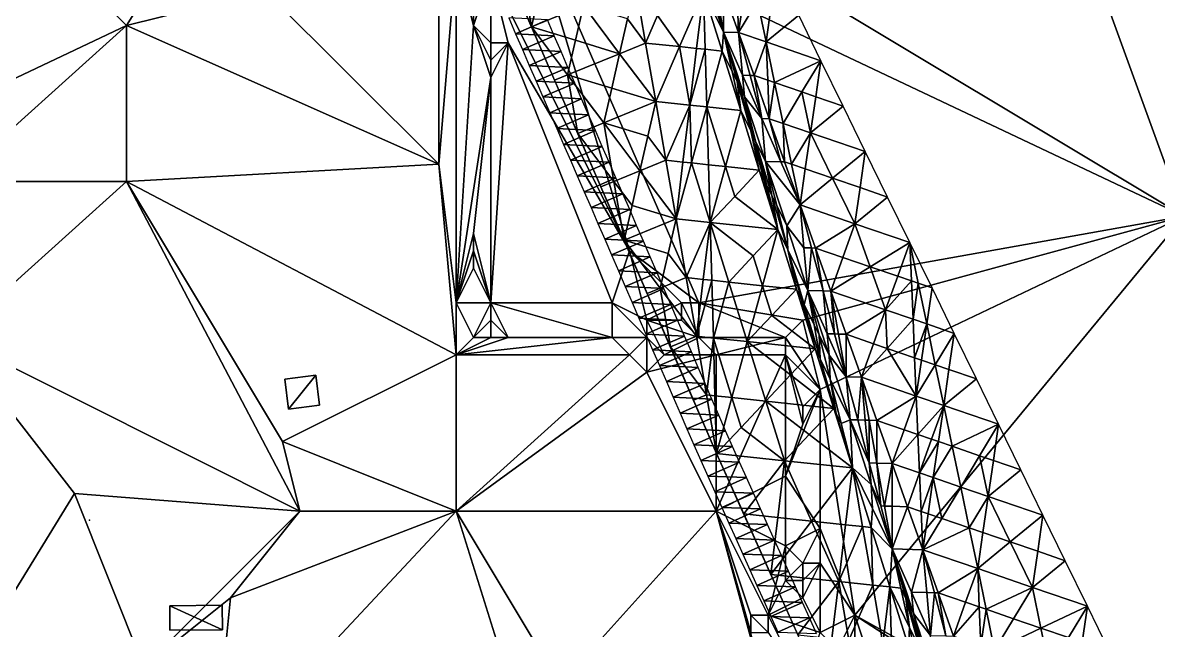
# Model space of a CAD drawing. Header units: metres. Extents: x -1103 to 901, y -902 to 905.
# Drawn here: x 632 to 763, y 562.2 to 632.3 of the extents above; entities that cross this region are included whole.
import ezdxf

# ---------------------------------------------------------------- set-up
doc = ezdxf.new("R2010")
doc.units = ezdxf.units.M
for name, color, linetype in [('OSM_BUILDING_FOOTPRINTS', 7, 'CONTINUOUS'), ('OSM_BUILDING_ROOFS', 1, 'CONTINUOUS'), ('OSM_BUILDING_WALLS', 8, 'CONTINUOUS'), ('OSM_PLAZA', 41, 'CONTINUOUS'), ('OSM_ROAD_AXES', 2, 'CONTINUOUS'), ('OSM_ROAD_SURFACE', 9, 'CONTINUOUS'), ('OSM_TERRAIN', 3, 'CONTINUOUS'), ('OSM_TREES', 3, 'CONTINUOUS')]:
    doc.layers.add(name, color=color, linetype=linetype)

msp = doc.modelspace()

# ---------------------------------------------------------------- linework, layer by layer
at = {"layer": 'OSM_BUILDING_FOOTPRINTS'}
for points in [[(662.24, 591.22, 7.34), (665.84, 591.66, 7.34), (666.27, 588.19, 7.34), (662.67, 587.75, 7.34), (662.24, 591.22, 7.34)], [(655.03, 565.13, 6.65), (655.06, 562.31, 6.65), (649, 562.25, 6.65), (648.98, 565.07, 6.65), (655.03, 565.13, 6.65)]]:
    msp.add_polyline3d(points, close=True, dxfattribs=at)
at = {"layer": 'OSM_BUILDING_ROOFS'}
for points in [[(665.84, 591.66, 17.34), (662.24, 591.22, 17.34), (662.67, 587.75, 17.34)], [(665.84, 591.66, 17.34), (662.67, 587.75, 17.34), (666.27, 588.19, 17.34)], [(655.06, 562.31, 16.65), (655.03, 565.13, 16.65), (648.98, 565.07, 16.65)], [(655.06, 562.31, 16.65), (648.98, 565.07, 16.65), (649, 562.25, 16.65)]]:
    msp.add_3dface(points, dxfattribs=at)
at = {"layer": 'OSM_BUILDING_WALLS'}
for points in [[(665.84, 591.66, 7.34), (662.24, 591.22, 7.34), (662.24, 591.22, 17.34)], [(665.84, 591.66, 7.34), (662.24, 591.22, 17.34), (665.84, 591.66, 17.34)], [(662.24, 591.22, 7.34), (662.67, 587.75, 7.34), (662.67, 587.75, 17.34)], [(662.24, 591.22, 7.34), (662.67, 587.75, 17.34), (662.24, 591.22, 17.34)], [(666.27, 588.19, 7.34), (665.84, 591.66, 7.34), (665.84, 591.66, 17.34)], [(666.27, 588.19, 7.34), (665.84, 591.66, 17.34), (666.27, 588.19, 17.34)], [(662.67, 587.75, 7.34), (666.27, 588.19, 7.34), (666.27, 588.19, 17.34)], [(662.67, 587.75, 7.34), (666.27, 588.19, 17.34), (662.67, 587.75, 17.34)], [(655.03, 565.13, 6.65), (648.98, 565.07, 6.65), (648.98, 565.07, 16.65)], [(655.03, 565.13, 6.65), (648.98, 565.07, 16.65), (655.03, 565.13, 16.65)], [(648.98, 565.07, 6.65), (649, 562.25, 6.65), (649, 562.25, 16.65)], [(648.98, 565.07, 6.65), (649, 562.25, 16.65), (648.98, 565.07, 16.65)], [(655.06, 562.31, 6.65), (655.03, 565.13, 6.65), (655.03, 565.13, 16.65)], [(655.06, 562.31, 6.65), (655.03, 565.13, 16.65), (655.06, 562.31, 16.65)], [(649, 562.25, 6.65), (655.06, 562.31, 6.65), (655.06, 562.31, 16.65)], [(649, 562.25, 6.65), (655.06, 562.31, 16.65), (649, 562.25, 16.65)]]:
    msp.add_3dface(points, dxfattribs=at)
at = {"layer": 'OSM_PLAZA'}
for points in [[(689.54, 638.61, 4.99), (688.04, 638, 5.07), (690.71, 631.85, 5.16)], [(691.62, 635.84, 4.99), (689.54, 638.61, 4.99), (690.71, 631.85, 5.16)], [(710.4, 638.69, 4.3), (710.54, 635.92, 4.37), (712.84, 631.24, 4.42)], [(710.4, 638.69, 4.3), (712.84, 631.24, 4.42), (711.51, 636.2, 4.33)], [(702.71, 636.75, 4.59), (701.79, 632.75, 4.73), (703.87, 629.98, 4.74)], [(702.71, 636.75, 4.59), (703.87, 629.98, 4.74), (705.25, 633.16, 4.61)], [(696.71, 634.29, 4.84), (691.62, 635.84, 4.99), (690.71, 631.85, 5.16)], [(705.25, 633.16, 4.61), (707.79, 629.57, 4.63), (710.54, 635.92, 4.37)], [(707.79, 629.57, 4.63), (709.75, 629.36, 4.57), (710.54, 635.92, 4.37)], [(709.75, 629.36, 4.57), (710.73, 629.26, 4.54), (710.54, 635.92, 4.37)], [(710.54, 635.92, 4.37), (710.73, 629.26, 4.54), (712.69, 629.05, 4.49)], [(710.54, 635.92, 4.37), (712.69, 629.05, 4.49), (712.84, 631.24, 4.42)], [(711.51, 636.2, 4.33), (712.84, 631.24, 4.42), (711.95, 636.19, 4.32)], [(711.95, 636.19, 4.32), (712.84, 631.24, 4.42), (712.83, 636.17, 4.29)], [(714.6, 631.2, 4.37), (714.41, 635.62, 4.26), (712.83, 636.17, 4.29)], [(712.83, 636.17, 4.29), (712.84, 631.24, 4.42), (714.6, 631.2, 4.37)], [(715.2, 635.35, 4.24), (714.41, 635.62, 4.26), (714.6, 631.2, 4.37)], [(716.78, 634.81, 4.21), (715.2, 635.35, 4.24), (714.6, 631.2, 4.37)], [(696.71, 634.29, 4.84), (690.71, 631.85, 5.16), (695.79, 630.3, 5)], [(696.71, 634.29, 4.84), (695.79, 630.3, 5), (700.87, 628.75, 4.86)], [(701.79, 632.75, 4.73), (696.71, 634.29, 4.84), (700.87, 628.75, 4.86)], [(717.76, 630.11, 4.3), (716.78, 634.81, 4.21), (714.6, 631.2, 4.37)], [(717.76, 630.11, 4.3), (718.36, 634.27, 4.17), (716.78, 634.81, 4.21)], [(717.76, 630.11, 4.3), (721.53, 633.19, 4.1), (718.36, 634.27, 4.17)], [(701.79, 632.75, 4.73), (700.87, 628.75, 4.86), (703.87, 629.98, 4.74)], [(705.25, 633.16, 4.61), (703.87, 629.98, 4.74), (707.79, 629.57, 4.63)], [(717.76, 630.11, 4.3), (724.09, 627.94, 4.17), (721.53, 633.19, 4.1)], [(695.79, 630.3, 5), (690.71, 631.85, 5.16), (694.87, 626.31, 5.17)], [(694.87, 626.31, 5.17), (690.71, 631.85, 5.16), (693.37, 625.69, 5.25)], [(700.87, 628.75, 4.86), (695.79, 630.3, 5), (694.87, 626.31, 5.17)], [(712.69, 629.05, 4.49), (713.84, 626.71, 4.52), (712.84, 631.24, 4.42)], [(713.84, 626.71, 4.52), (714.41, 625.54, 4.53), (712.84, 631.24, 4.42)], [(714.41, 625.54, 4.53), (714.7, 624.96, 4.54), (712.84, 631.24, 4.42)], [(712.84, 631.24, 4.42), (714.7, 624.96, 4.54), (715.27, 623.79, 4.55)], [(714.6, 631.2, 4.37), (712.84, 631.24, 4.42), (715.05, 626.26, 4.49)], [(712.84, 631.24, 4.42), (715.27, 623.79, 4.55), (715.05, 626.26, 4.49)], [(716.37, 626.22, 4.45), (717.76, 630.11, 4.3), (714.6, 631.2, 4.37)], [(714.6, 631.2, 4.37), (715.05, 626.26, 4.49), (715.93, 626.23, 4.46)], [(714.6, 631.2, 4.37), (715.93, 626.23, 4.46), (716.37, 626.22, 4.45)], [(717.95, 625.68, 4.42), (717.76, 630.11, 4.3), (716.37, 626.22, 4.45)], [(718.74, 625.41, 4.4), (724.09, 627.94, 4.17), (717.76, 630.11, 4.3)], [(718.74, 625.41, 4.4), (717.76, 630.11, 4.3), (717.95, 625.68, 4.42)], [(700.87, 628.75, 4.86), (694.87, 626.31, 5.17), (699.96, 624.76, 5)], [(700.87, 628.75, 4.86), (699.96, 624.76, 5), (705.04, 623.22, 4.89)], [(703.87, 629.98, 4.74), (700.87, 628.75, 4.86), (705.04, 623.22, 4.89)], [(703.87, 629.98, 4.74), (705.04, 623.22, 4.89), (707.79, 629.57, 4.63)], [(705.04, 623.22, 4.89), (708.96, 622.8, 4.78), (707.79, 629.57, 4.63)], [(707.79, 629.57, 4.63), (708.96, 622.8, 4.78), (709.75, 629.36, 4.57)], [(708.96, 622.8, 4.78), (710.73, 629.26, 4.54), (709.75, 629.36, 4.57)], [(708.96, 622.8, 4.78), (710.92, 622.6, 4.72), (710.73, 629.26, 4.54)], [(710.73, 629.26, 4.54), (710.92, 622.6, 4.72), (712.69, 629.05, 4.49)], [(712.69, 629.05, 4.49), (710.92, 622.6, 4.72), (714.84, 622.18, 4.61)], [(712.69, 629.05, 4.49), (714.84, 622.18, 4.61), (713.84, 626.71, 4.52)], [(721.9, 624.33, 4.33), (724.09, 627.94, 4.17), (718.74, 625.41, 4.4)], [(723.49, 623.78, 4.3), (724.09, 627.94, 4.17), (721.9, 624.33, 4.33)], [(723.49, 623.78, 4.3), (726.65, 622.7, 4.23), (724.09, 627.94, 4.17)], [(694.87, 626.31, 5.17), (693.37, 625.69, 5.25), (696.04, 619.54, 5.34)], [(699.96, 624.76, 5), (694.87, 626.31, 5.17), (699.04, 620.77, 5.17)], [(699.04, 620.77, 5.17), (694.87, 626.31, 5.17), (696.04, 619.54, 5.34)], [(714.84, 622.18, 4.61), (714.41, 625.54, 4.53), (713.84, 626.71, 4.52)], [(715.93, 626.23, 4.46), (715.05, 626.26, 4.49), (717.26, 621.27, 4.56)], [(715.05, 626.26, 4.49), (715.27, 623.79, 4.55), (717.26, 621.27, 4.56)], [(715.93, 626.23, 4.46), (717.26, 621.27, 4.56), (716.37, 626.22, 4.45)], [(718.13, 621.25, 4.53), (717.95, 625.68, 4.42), (716.37, 626.22, 4.45)], [(716.37, 626.22, 4.45), (717.26, 621.27, 4.56), (718.13, 621.25, 4.53)], [(714.84, 622.18, 4.61), (715.99, 619.84, 4.64), (714.41, 625.54, 4.53)], [(715.99, 619.84, 4.64), (714.7, 624.96, 4.54), (714.41, 625.54, 4.53)], [(715.99, 619.84, 4.64), (716.56, 618.67, 4.65), (714.7, 624.96, 4.54)], [(714.7, 624.96, 4.54), (716.56, 618.67, 4.65), (715.27, 623.79, 4.55)], [(718.74, 625.41, 4.4), (717.95, 625.68, 4.42), (718.13, 621.25, 4.53)], [(719.72, 620.71, 4.5), (718.74, 625.41, 4.4), (718.13, 621.25, 4.53)], [(719.72, 620.71, 4.5), (721.9, 624.33, 4.33), (718.74, 625.41, 4.4)], [(699.96, 624.76, 5), (699.04, 620.77, 5.17), (705.04, 623.22, 4.89)], [(715.27, 623.79, 4.55), (716.56, 618.67, 4.65), (717.71, 616.33, 4.68)], [(715.27, 623.79, 4.55), (717.71, 616.33, 4.68), (717.26, 621.27, 4.56)], [(722.88, 619.62, 4.43), (721.9, 624.33, 4.33), (719.72, 620.71, 4.5)], [(722.88, 619.62, 4.43), (723.49, 623.78, 4.3), (721.9, 624.33, 4.33)], [(722.88, 619.62, 4.43), (726.65, 622.7, 4.23), (723.49, 623.78, 4.3)], [(705.04, 623.22, 4.89), (699.04, 620.77, 5.17), (704.13, 619.22, 5.02)], [(705.04, 623.22, 4.89), (704.13, 619.22, 5.02), (706.21, 616.45, 5.03)], [(705.04, 623.22, 4.89), (706.21, 616.45, 5.03), (708.96, 622.8, 4.78)], [(706.21, 616.45, 5.03), (708.17, 616.24, 4.98), (708.96, 622.8, 4.78)], [(708.17, 616.24, 4.98), (709.15, 616.14, 4.95), (708.96, 622.8, 4.78)], [(709.15, 616.14, 4.95), (710.92, 622.6, 4.72), (708.96, 622.8, 4.78)], [(709.15, 616.14, 4.95), (711.11, 615.93, 4.89), (710.92, 622.6, 4.72)], [(710.92, 622.6, 4.72), (711.11, 615.93, 4.89), (713.07, 615.73, 4.84)], [(710.92, 622.6, 4.72), (713.07, 615.73, 4.84), (714.84, 622.18, 4.61)], [(714.84, 622.18, 4.61), (713.07, 615.73, 4.84), (716.98, 615.31, 4.73)], [(714.84, 622.18, 4.61), (716.98, 615.31, 4.73), (715.99, 619.84, 4.64)], [(722.88, 619.62, 4.43), (729.21, 617.46, 4.29), (726.65, 622.7, 4.23)], [(718.13, 621.25, 4.53), (717.26, 621.27, 4.56), (719.47, 616.29, 4.63)], [(717.26, 621.27, 4.56), (717.71, 616.33, 4.68), (719.47, 616.29, 4.63)], [(719.9, 616.28, 4.61), (719.72, 620.71, 4.5), (718.13, 621.25, 4.53)], [(718.13, 621.25, 4.53), (719.47, 616.29, 4.63), (719.9, 616.28, 4.61)], [(699.04, 620.77, 5.17), (696.04, 619.54, 5.34), (700.21, 614, 5.35)], [(700.21, 614, 5.35), (696.04, 619.54, 5.34), (698.71, 613.39, 5.43)], [(704.13, 619.22, 5.02), (699.04, 620.77, 5.17), (703.21, 615.23, 5.16)], [(703.21, 615.23, 5.16), (699.04, 620.77, 5.17), (700.21, 614, 5.35)], [(716.98, 615.31, 4.73), (717.56, 614.14, 4.74), (715.99, 619.84, 4.64)], [(717.56, 614.14, 4.74), (716.56, 618.67, 4.65), (715.99, 619.84, 4.64)], [(720.7, 616.01, 4.59), (722.88, 619.62, 4.43), (719.72, 620.71, 4.5)], [(720.7, 616.01, 4.59), (719.72, 620.71, 4.5), (719.9, 616.28, 4.61)], [(722.28, 615.47, 4.56), (722.88, 619.62, 4.43), (720.7, 616.01, 4.59)], [(722.28, 615.47, 4.56), (725.44, 614.38, 4.49), (722.88, 619.62, 4.43)], [(725.44, 614.38, 4.49), (729.21, 617.46, 4.29), (722.88, 619.62, 4.43)], [(704.13, 619.22, 5.02), (703.21, 615.23, 5.16), (706.21, 616.45, 5.03)], [(717.85, 613.56, 4.75), (718.42, 612.39, 4.76), (716.56, 618.67, 4.65)], [(717.85, 613.56, 4.75), (716.56, 618.67, 4.65), (717.56, 614.14, 4.74)], [(716.56, 618.67, 4.65), (718.42, 612.39, 4.76), (717.71, 616.33, 4.68)], [(725.44, 614.38, 4.49), (728.61, 613.3, 4.42), (729.21, 617.46, 4.29)], [(728.61, 613.3, 4.42), (731.77, 612.21, 4.35), (729.21, 617.46, 4.29)], [(706.21, 616.45, 5.03), (703.21, 615.23, 5.16), (707.38, 609.69, 5.18)], [(706.21, 616.45, 5.03), (707.38, 609.69, 5.18), (708.17, 616.24, 4.98)], [(707.38, 609.69, 5.18), (709.15, 616.14, 4.95), (708.17, 616.24, 4.98)], [(707.38, 609.69, 5.18), (711.3, 609.27, 5.07), (709.15, 616.14, 4.95)], [(709.15, 616.14, 4.95), (711.3, 609.27, 5.07), (711.11, 615.93, 4.89)], [(711.11, 615.93, 4.89), (711.3, 609.27, 5.07), (713.07, 615.73, 4.84)], [(713.07, 615.73, 4.84), (711.3, 609.27, 5.07), (714.14, 612.29, 4.9)], [(713.07, 615.73, 4.84), (714.14, 612.29, 4.9), (716.98, 615.31, 4.73)], [(718.42, 612.39, 4.76), (719, 611.22, 4.78), (717.71, 616.33, 4.68)], [(717.71, 616.33, 4.68), (719, 611.22, 4.78), (720.14, 608.88, 4.81)], [(719.47, 616.29, 4.63), (717.71, 616.33, 4.68), (721.68, 611.31, 4.69)], [(717.71, 616.33, 4.68), (720.14, 608.88, 4.81), (721.68, 611.31, 4.69)], [(719.9, 616.28, 4.61), (719.47, 616.29, 4.63), (721.68, 611.31, 4.69)], [(721.68, 611.31, 4.69), (720.7, 616.01, 4.59), (719.9, 616.28, 4.61)], [(721.68, 611.31, 4.69), (722.28, 615.47, 4.56), (720.7, 616.01, 4.59)], [(703.21, 615.23, 5.16), (700.21, 614, 5.35), (702.3, 611.23, 5.35)], [(707.38, 609.69, 5.18), (703.21, 615.23, 5.16), (702.3, 611.23, 5.35)], [(716.98, 615.31, 4.73), (714.14, 612.29, 4.9), (719.13, 608.45, 4.85)], [(716.98, 615.31, 4.73), (719.13, 608.45, 4.85), (717.56, 614.14, 4.74)], [(721.68, 611.31, 4.69), (725.44, 614.38, 4.49), (722.28, 615.47, 4.56)], [(721.68, 611.31, 4.69), (728, 609.14, 4.55), (725.44, 614.38, 4.49)], [(725.44, 614.38, 4.49), (728, 609.14, 4.55), (728.61, 613.3, 4.42)], [(700.21, 614, 5.35), (698.71, 613.39, 5.43), (701.38, 607.24, 5.53)], [(702.3, 611.23, 5.35), (700.21, 614, 5.35), (701.38, 607.24, 5.53)], [(719.13, 608.45, 4.85), (717.85, 613.56, 4.75), (717.56, 614.14, 4.74)], [(719.13, 608.45, 4.85), (718.42, 612.39, 4.76), (717.85, 613.56, 4.75)], [(728, 609.14, 4.55), (731.77, 612.21, 4.35), (728.61, 613.3, 4.42)], [(714.14, 612.29, 4.9), (711.3, 609.27, 5.07), (719.13, 608.45, 4.85)], [(719.13, 608.45, 4.85), (720.28, 606.11, 4.88), (718.42, 612.39, 4.76)], [(718.42, 612.39, 4.76), (720.28, 606.11, 4.88), (719, 611.22, 4.78)], [(728, 609.14, 4.55), (734.34, 606.97, 4.42), (731.77, 612.21, 4.35)], [(707.38, 609.69, 5.18), (702.3, 611.23, 5.35), (701.38, 607.24, 5.53)], [(719, 611.22, 4.78), (720.28, 606.11, 4.88), (720.14, 608.88, 4.81)], [(720.14, 608.88, 4.81), (722.13, 606.37, 4.81), (721.68, 611.31, 4.69)], [(723.45, 606.33, 4.77), (728, 609.14, 4.55), (721.68, 611.31, 4.69)], [(722.13, 606.37, 4.81), (723.01, 606.35, 4.79), (721.68, 611.31, 4.69)], [(721.68, 611.31, 4.69), (723.01, 606.35, 4.79), (723.45, 606.33, 4.77)], [(707.38, 609.69, 5.18), (701.38, 607.24, 5.53), (706.46, 605.69, 5.34)], [(707.38, 609.69, 5.18), (706.46, 605.69, 5.34), (708.55, 602.92, 5.33)], [(707.38, 609.69, 5.18), (708.55, 602.92, 5.33), (711.3, 609.27, 5.07)], [(708.55, 602.92, 5.33), (710.51, 602.71, 5.27), (711.3, 609.27, 5.07)], [(710.51, 602.71, 5.27), (711.49, 602.61, 5.25), (711.3, 609.27, 5.07)], [(711.3, 609.27, 5.07), (711.49, 602.61, 5.25), (713.45, 602.4, 5.19)], [(711.3, 609.27, 5.07), (713.45, 602.4, 5.19), (716.29, 605.42, 5.02)], [(711.3, 609.27, 5.07), (716.29, 605.42, 5.02), (719.13, 608.45, 4.85)], [(726.61, 605.25, 4.7), (728, 609.14, 4.55), (723.45, 606.33, 4.77)], [(726.61, 605.25, 4.7), (729.77, 604.17, 4.63), (728, 609.14, 4.55)], [(729.77, 604.17, 4.63), (734.34, 606.97, 4.42), (728, 609.14, 4.55)], [(716.29, 605.42, 5.02), (717.36, 601.99, 5.08), (719.13, 608.45, 4.85)], [(719.13, 608.45, 4.85), (717.36, 601.99, 5.08), (721.28, 601.58, 5)], [(719.13, 608.45, 4.85), (721.28, 601.58, 5), (720.28, 606.11, 4.88)], [(720.14, 608.88, 4.81), (720.28, 606.11, 4.88), (722.58, 601.43, 5)], [(720.14, 608.88, 4.81), (722.58, 601.43, 5), (722.13, 606.37, 4.81)], [(706.46, 605.69, 5.34), (701.38, 607.24, 5.53), (705.55, 601.7, 5.95)], [(705.55, 601.7, 5.95), (701.38, 607.24, 5.53), (704.05, 601.08, 6.18)], [(732.94, 603.08, 4.65), (734.34, 606.97, 4.42), (729.77, 604.17, 4.63)], [(734.52, 602.54, 4.68), (734.34, 606.97, 4.42), (732.94, 603.08, 4.65)], [(735.31, 602.27, 4.69), (736.9, 601.73, 4.69), (734.34, 606.97, 4.42)], [(735.31, 602.27, 4.69), (734.34, 606.97, 4.42), (734.52, 602.54, 4.68)], [(706.46, 605.69, 5.34), (705.55, 601.7, 5.95), (708.55, 602.92, 5.33)], [(713.45, 602.4, 5.19), (717.36, 601.99, 5.08), (716.29, 605.42, 5.02)], [(721.28, 601.58, 5), (721.85, 600.41, 5.12), (720.28, 606.11, 4.88)], [(721.85, 600.41, 5.12), (722.14, 599.82, 5.18), (720.28, 606.11, 4.88)], [(720.28, 606.11, 4.88), (722.14, 599.82, 5.18), (722.58, 601.43, 5)], [(722.58, 601.43, 5), (723.01, 606.35, 4.79), (722.13, 606.37, 4.81)], [(722.58, 601.43, 5), (724.34, 601.38, 4.97), (723.01, 606.35, 4.79)], [(723.01, 606.35, 4.79), (724.34, 601.38, 4.97), (723.45, 606.33, 4.77)], [(725.22, 601.36, 4.96), (726.61, 605.25, 4.7), (723.45, 606.33, 4.77)], [(723.45, 606.33, 4.77), (724.34, 601.38, 4.97), (725.22, 601.36, 4.96)], [(725.22, 601.36, 4.96), (729.77, 604.17, 4.63), (726.61, 605.25, 4.7)], [(731.54, 599.19, 4.94), (729.77, 604.17, 4.63), (725.22, 601.36, 4.96)], [(731.54, 599.19, 4.94), (732.94, 603.08, 4.65), (729.77, 604.17, 4.63)], [(708.55, 602.92, 5.33), (705.55, 601.7, 5.95), (709.72, 596.16, 7.11)], [(708.55, 602.92, 5.33), (709.72, 596.16, 7.11), (710.51, 602.71, 5.27)], [(709.72, 596.16, 7.11), (711.49, 602.61, 5.25), (710.51, 602.71, 5.27)], [(709.72, 596.16, 7.11), (711.68, 595.95, 7.06), (711.49, 602.61, 5.25)], [(711.49, 602.61, 5.25), (711.68, 595.95, 7.06), (713.45, 602.4, 5.19)], [(734.52, 602.54, 4.68), (732.94, 603.08, 4.65), (731.54, 599.19, 4.94)], [(734.71, 598.11, 4.8), (734.52, 602.54, 4.68), (731.54, 599.19, 4.94)], [(735.31, 602.27, 4.69), (734.52, 602.54, 4.68), (734.71, 598.11, 4.8)], [(705.55, 601.7, 5.95), (704.05, 601.08, 6.18), (706.72, 594.93, 7.2)], [(709.72, 596.16, 7.11), (705.55, 601.7, 5.95), (706.72, 594.93, 7.2)], [(713.45, 602.4, 5.19), (711.68, 595.95, 7.06), (715.59, 595.54, 6.94)], [(713.45, 602.4, 5.19), (715.59, 595.54, 6.94), (717.36, 601.99, 5.08)], [(717.36, 601.99, 5.08), (715.59, 595.54, 6.94), (718.44, 598.56, 5.39)], [(717.36, 601.99, 5.08), (718.44, 598.56, 5.39), (721.28, 601.58, 5)], [(721.28, 601.58, 5), (718.44, 598.56, 5.39), (723.43, 594.71, 5.32)], [(721.28, 601.58, 5), (723.43, 594.71, 5.32), (721.85, 600.41, 5.12)], [(722.14, 599.82, 5.18), (723.29, 597.49, 5.32), (722.58, 601.43, 5)], [(723.29, 597.49, 5.32), (723.87, 596.32, 5.29), (722.58, 601.43, 5)], [(722.58, 601.43, 5), (723.87, 596.32, 5.29), (725.02, 593.98, 5.25)], [(722.58, 601.43, 5), (725.02, 593.98, 5.25), (724.79, 596.45, 5.25)], [(722.58, 601.43, 5), (724.79, 596.45, 5.25), (724.34, 601.38, 4.97)], [(724.79, 596.45, 5.25), (725.67, 596.42, 5.21), (724.34, 601.38, 4.97)], [(724.34, 601.38, 4.97), (725.67, 596.42, 5.21), (725.22, 601.36, 4.96)], [(726.99, 596.39, 5.15), (731.54, 599.19, 4.94), (725.22, 601.36, 4.96)], [(725.67, 596.42, 5.21), (726.11, 596.41, 5.19), (725.22, 601.36, 4.96)], [(725.22, 601.36, 4.96), (726.11, 596.41, 5.19), (726.99, 596.39, 5.15)], [(736.29, 597.57, 4.73), (735.31, 602.27, 4.69), (734.71, 598.11, 4.8)], [(736.29, 597.57, 4.73), (736.9, 601.73, 4.69), (735.31, 602.27, 4.69)], [(736.29, 597.57, 4.73), (739.46, 596.48, 4.6), (736.9, 601.73, 4.69)], [(723.43, 594.71, 5.32), (722.14, 599.82, 5.18), (721.85, 600.41, 5.12)], [(723.43, 594.71, 5.32), (724, 593.54, 5.29), (722.14, 599.82, 5.18)], [(722.14, 599.82, 5.18), (724, 593.54, 5.29), (723.29, 597.49, 5.32)], [(730.15, 595.3, 5.01), (731.54, 599.19, 4.94), (726.99, 596.39, 5.15)], [(731.73, 594.76, 4.94), (731.54, 599.19, 4.94), (730.15, 595.3, 5.01)], [(734.71, 598.11, 4.8), (731.54, 599.19, 4.94), (731.73, 594.76, 4.94)], [(718.44, 598.56, 5.39), (715.59, 595.54, 6.94), (723.43, 594.71, 5.32)], [(724, 593.54, 5.29), (723.87, 596.32, 5.29), (723.29, 597.49, 5.32)], [(734.9, 593.68, 4.83), (734.71, 598.11, 4.8), (731.73, 594.76, 4.94)], [(736.29, 597.57, 4.73), (734.71, 598.11, 4.8), (734.9, 593.68, 4.83)], [(736.29, 597.57, 4.73), (734.9, 593.68, 4.83), (735.69, 593.41, 4.8)], [(737.27, 592.87, 4.75), (736.29, 597.57, 4.73), (735.69, 593.41, 4.8)], [(737.27, 592.87, 4.75), (739.46, 596.48, 4.6), (736.29, 597.57, 4.73)], [(709.72, 596.16, 7.11), (706.72, 594.93, 7.2), (710.89, 589.39, 7.6)], [(709.72, 596.16, 7.11), (710.89, 589.39, 7.6), (711.68, 595.95, 7.06)], [(724, 593.54, 5.29), (725.15, 591.2, 5.25), (723.87, 596.32, 5.29)], [(723.87, 596.32, 5.29), (725.15, 591.2, 5.25), (725.02, 593.98, 5.25)], [(724.79, 596.45, 5.25), (725.02, 593.98, 5.25), (727, 591.46, 5.16)], [(724.79, 596.45, 5.25), (727, 591.46, 5.16), (725.67, 596.42, 5.21)], [(725.67, 596.42, 5.21), (727, 591.46, 5.16), (726.11, 596.41, 5.19)], [(726.11, 596.41, 5.19), (727, 591.46, 5.16), (726.99, 596.39, 5.15)], [(728.76, 591.42, 5.1), (730.15, 595.3, 5.01), (726.99, 596.39, 5.15)], [(726.99, 596.39, 5.15), (727, 591.46, 5.16), (728.76, 591.42, 5.1)], [(738.85, 592.33, 4.71), (739.46, 596.48, 4.6), (737.27, 592.87, 4.75)], [(738.85, 592.33, 4.71), (742.02, 591.24, 4.61), (739.46, 596.48, 4.6)], [(710.89, 589.39, 7.6), (706.72, 594.93, 7.2), (709.39, 588.78, 7.62)], [(710.89, 589.39, 7.6), (711.87, 589.29, 7.58), (711.68, 595.95, 7.06)], [(711.68, 595.95, 7.06), (711.87, 589.29, 7.58), (713.82, 589.08, 7.45)], [(711.68, 595.95, 7.06), (713.82, 589.08, 7.45), (715.59, 595.54, 6.94)], [(715.59, 595.54, 6.94), (713.82, 589.08, 7.45), (717.74, 588.67, 7.18)], [(715.59, 595.54, 6.94), (717.74, 588.67, 7.18), (720.59, 591.69, 6.75)], [(715.59, 595.54, 6.94), (720.59, 591.69, 6.75), (723.43, 594.71, 5.32)], [(723.43, 594.71, 5.32), (720.59, 591.69, 6.75), (725.58, 587.84, 5.29)], [(723.43, 594.71, 5.32), (725.58, 587.84, 5.29), (724, 593.54, 5.29)], [(731.73, 594.76, 4.94), (730.15, 595.3, 5.01), (728.76, 591.42, 5.1)], [(735.09, 589.25, 4.91), (731.73, 594.76, 4.94), (728.76, 591.42, 5.1)], [(735.09, 589.25, 4.91), (734.9, 593.68, 4.83), (731.73, 594.76, 4.94)], [(725.58, 587.84, 5.29), (725.86, 587.26, 5.29), (724, 593.54, 5.29)], [(724, 593.54, 5.29), (725.86, 587.26, 5.29), (725.15, 591.2, 5.25)], [(725.02, 593.98, 5.25), (725.15, 591.2, 5.25), (727.45, 586.52, 5.25)], [(725.02, 593.98, 5.25), (727.45, 586.52, 5.25), (727, 591.46, 5.16)], [(735.69, 593.41, 4.8), (734.9, 593.68, 4.83), (735.09, 589.25, 4.91)], [(737.27, 592.87, 4.75), (735.69, 593.41, 4.8), (735.09, 589.25, 4.91)], [(738.25, 588.16, 4.82), (737.27, 592.87, 4.75), (735.09, 589.25, 4.91)], [(738.25, 588.16, 4.82), (738.85, 592.33, 4.71), (737.27, 592.87, 4.75)], [(738.25, 588.16, 4.82), (742.02, 591.24, 4.61), (738.85, 592.33, 4.71)], [(720.59, 591.69, 6.75), (717.74, 588.67, 7.18), (725.58, 587.84, 5.29)], [(725.86, 587.26, 5.29), (726.44, 586.09, 5.29), (725.15, 591.2, 5.25)], [(725.15, 591.2, 5.25), (726.44, 586.09, 5.29), (727.45, 586.52, 5.25)], [(727.45, 586.52, 5.25), (728.33, 586.5, 5.21), (727, 591.46, 5.16)], [(727, 591.46, 5.16), (728.33, 586.5, 5.21), (728.76, 591.42, 5.1)], [(728.33, 586.5, 5.21), (729.21, 586.48, 5.18), (728.76, 591.42, 5.1)], [(730.53, 586.45, 5.13), (735.09, 589.25, 4.91), (728.76, 591.42, 5.1)], [(729.21, 586.48, 5.18), (729.65, 586.47, 5.17), (728.76, 591.42, 5.1)], [(728.76, 591.42, 5.1), (729.65, 586.47, 5.17), (730.53, 586.45, 5.13)], [(738.25, 588.16, 4.82), (744.58, 586, 4.63), (742.02, 591.24, 4.61)], [(710.89, 589.39, 7.6), (709.39, 588.78, 7.62), (712.05, 582.63, 7.63)], [(710.89, 589.39, 7.6), (712.05, 582.63, 7.63), (711.87, 589.29, 7.58)], [(711.87, 589.29, 7.58), (712.05, 582.63, 7.63), (713.82, 589.08, 7.45)], [(713.82, 589.08, 7.45), (712.05, 582.63, 7.63), (714.9, 585.65, 7.41)], [(713.82, 589.08, 7.45), (714.9, 585.65, 7.41), (717.74, 588.67, 7.18)], [(717.74, 588.67, 7.18), (714.9, 585.65, 7.41), (719.89, 581.8, 7.04)], [(725.58, 587.84, 5.29), (717.74, 588.67, 7.18), (722.73, 584.82, 5.91)], [(717.74, 588.67, 7.18), (719.89, 581.8, 7.04), (722.73, 584.82, 5.91)], [(733.69, 585.36, 5.04), (735.09, 589.25, 4.91), (730.53, 586.45, 5.13)], [(735.27, 584.82, 4.99), (735.09, 589.25, 4.91), (733.69, 585.36, 5.04)], [(738.25, 588.16, 4.82), (735.09, 589.25, 4.91), (735.27, 584.82, 4.99)], [(738.25, 588.16, 4.82), (735.27, 584.82, 4.99), (736.86, 584.28, 4.95)], [(738.25, 588.16, 4.82), (736.86, 584.28, 4.95), (737.65, 584.01, 4.92)], [(739.23, 583.46, 4.87), (738.25, 588.16, 4.82), (737.65, 584.01, 4.92)], [(739.23, 583.46, 4.87), (744.58, 586, 4.63), (738.25, 588.16, 4.82)], [(725.58, 587.84, 5.29), (722.73, 584.82, 5.91), (727.72, 580.97, 5.35)], [(725.58, 587.84, 5.29), (727.72, 580.97, 5.35), (725.86, 587.26, 5.29)], [(725.86, 587.26, 5.29), (727.72, 580.97, 5.35), (726.44, 586.09, 5.29)], [(714.9, 585.65, 7.41), (712.05, 582.63, 7.63), (719.89, 581.8, 7.04)], [(726.44, 586.09, 5.29), (727.72, 580.97, 5.35), (727.45, 586.52, 5.25)], [(727.45, 586.52, 5.25), (727.72, 580.97, 5.35), (729.89, 579.07, 5.31)], [(727.45, 586.52, 5.25), (729.89, 579.07, 5.31), (729.66, 581.54, 5.26)], [(727.45, 586.52, 5.25), (729.66, 581.54, 5.26), (728.33, 586.5, 5.21)], [(728.33, 586.5, 5.21), (729.66, 581.54, 5.26), (729.21, 586.48, 5.18)], [(729.66, 581.54, 5.26), (729.65, 586.47, 5.17), (729.21, 586.48, 5.18)], [(729.66, 581.54, 5.26), (730.54, 581.52, 5.23), (729.65, 586.47, 5.17)], [(729.65, 586.47, 5.17), (730.54, 581.52, 5.23), (730.53, 586.45, 5.13)], [(732.3, 581.47, 5.17), (733.69, 585.36, 5.04), (730.53, 586.45, 5.13)], [(730.53, 586.45, 5.13), (730.54, 581.52, 5.23), (732.3, 581.47, 5.17)], [(742.39, 582.38, 4.78), (744.58, 586, 4.63), (739.23, 583.46, 4.87)], [(743.98, 581.84, 4.73), (744.58, 586, 4.63), (742.39, 582.38, 4.78)], [(743.98, 581.84, 4.73), (747.14, 580.75, 4.64), (744.58, 586, 4.63)], [(722.73, 584.82, 5.91), (719.89, 581.8, 7.04), (727.72, 580.97, 5.35)], [(735.27, 584.82, 4.99), (733.69, 585.36, 5.04), (732.3, 581.47, 5.17)], [(735.46, 580.39, 5.08), (735.27, 584.82, 4.99), (732.3, 581.47, 5.17)], [(736.86, 584.28, 4.95), (735.27, 584.82, 4.99), (735.46, 580.39, 5.08)], [(736.86, 584.28, 4.95), (735.46, 580.39, 5.08), (737.65, 584.01, 4.92)], [(737.65, 584.01, 4.92), (735.46, 580.39, 5.08), (737.04, 579.85, 5.03)], [(739.23, 583.46, 4.87), (737.65, 584.01, 4.92), (737.04, 579.85, 5.03)], [(740.21, 578.76, 4.93), (739.23, 583.46, 4.87), (737.04, 579.85, 5.03)], [(740.21, 578.76, 4.93), (742.39, 582.38, 4.78), (739.23, 583.46, 4.87)], [(719.89, 581.8, 7.04), (712.05, 582.63, 7.63), (715.18, 575.66, 7.63)], [(719.89, 581.8, 7.04), (715.18, 575.66, 7.63), (719.1, 575.24, 7.56)], [(723.02, 574.83, 6.11), (719.89, 581.8, 7.04), (719.1, 575.24, 7.56)], [(727.72, 580.97, 5.35), (719.89, 581.8, 7.04), (723.02, 574.83, 6.11)], [(743.37, 577.68, 4.84), (742.39, 582.38, 4.78), (740.21, 578.76, 4.93)], [(743.37, 577.68, 4.84), (743.98, 581.84, 4.73), (742.39, 582.38, 4.78)], [(743.37, 577.68, 4.84), (747.14, 580.75, 4.64), (743.98, 581.84, 4.73)], [(727.72, 580.97, 5.35), (723.02, 574.83, 6.11), (726.93, 574.42, 5.51)], [(727.72, 580.97, 5.35), (726.93, 574.42, 5.51), (728.89, 574.21, 5.44)], [(727.72, 580.97, 5.35), (728.89, 574.21, 5.44), (729.87, 574.11, 5.41)], [(729.89, 579.07, 5.31), (727.72, 580.97, 5.35), (730.02, 576.3, 5.36)], [(727.72, 580.97, 5.35), (729.87, 574.11, 5.41), (730.02, 576.3, 5.36)], [(729.89, 579.07, 5.31), (730.99, 576.58, 5.32), (729.66, 581.54, 5.26)], [(729.66, 581.54, 5.26), (730.99, 576.58, 5.32), (730.54, 581.52, 5.23)], [(730.99, 576.58, 5.32), (731.43, 576.57, 5.3), (730.54, 581.52, 5.23)], [(730.54, 581.52, 5.23), (731.43, 576.57, 5.3), (732.3, 581.47, 5.17)], [(731.43, 576.57, 5.3), (732.31, 576.54, 5.27), (732.3, 581.47, 5.17)], [(734.07, 576.5, 5.21), (735.46, 580.39, 5.08), (732.3, 581.47, 5.17)], [(732.3, 581.47, 5.17), (732.31, 576.54, 5.27), (734.07, 576.5, 5.21)], [(735.65, 575.96, 5.16), (735.46, 580.39, 5.08), (734.07, 576.5, 5.21)], [(737.04, 579.85, 5.03), (735.46, 580.39, 5.08), (735.65, 575.96, 5.16)], [(743.37, 577.68, 4.84), (749.7, 575.51, 4.66), (747.14, 580.75, 4.64)], [(729.89, 579.07, 5.31), (730.02, 576.3, 5.36), (732.32, 571.62, 5.37)], [(729.89, 579.07, 5.31), (732.32, 571.62, 5.37), (730.99, 576.58, 5.32)], [(737.04, 579.85, 5.03), (735.65, 575.96, 5.16), (736.44, 575.69, 5.13)], [(738.02, 575.14, 5.09), (737.04, 579.85, 5.03), (736.44, 575.69, 5.13)], [(740.21, 578.76, 4.93), (737.04, 579.85, 5.03), (738.02, 575.14, 5.09)], [(741.19, 574.06, 5), (740.21, 578.76, 4.93), (738.02, 575.14, 5.09)], [(741.19, 574.06, 5), (743.37, 577.68, 4.84), (740.21, 578.76, 4.93)], [(742.77, 573.52, 4.95), (743.37, 577.68, 4.84), (741.19, 574.06, 5)], [(742.77, 573.52, 4.95), (745.93, 572.44, 4.86), (743.37, 577.68, 4.84)], [(745.93, 572.44, 4.86), (749.7, 575.51, 4.66), (743.37, 577.68, 4.84)], [(730.99, 576.58, 5.32), (732.32, 571.62, 5.37), (731.43, 576.57, 5.3)], [(731.43, 576.57, 5.3), (732.32, 571.62, 5.37), (732.31, 576.54, 5.27)], [(732.31, 576.54, 5.27), (732.32, 571.62, 5.37), (734.07, 576.5, 5.21)], [(734.07, 576.5, 5.21), (732.32, 571.62, 5.37), (735.84, 571.53, 5.24)], [(735.84, 571.53, 5.24), (735.65, 575.96, 5.16), (734.07, 576.5, 5.21)], [(719.1, 575.24, 7.56), (715.18, 575.66, 7.63), (718.31, 568.68, 7.91)], [(723.02, 574.83, 6.11), (719.1, 575.24, 7.56), (718.31, 568.68, 7.91)], [(730.02, 576.3, 5.36), (729.87, 574.11, 5.41), (732.32, 571.62, 5.37)], [(736.44, 575.69, 5.13), (735.65, 575.96, 5.16), (735.84, 571.53, 5.24)], [(738.02, 575.14, 5.09), (736.44, 575.69, 5.13), (735.84, 571.53, 5.24)], [(741.19, 574.06, 5), (738.02, 575.14, 5.09), (735.84, 571.53, 5.24)], [(745.93, 572.44, 4.86), (749.1, 571.35, 4.77), (749.7, 575.51, 4.66)], [(749.1, 571.35, 4.77), (752.26, 570.27, 4.68), (749.7, 575.51, 4.66)], [(723.02, 574.83, 6.11), (718.31, 568.68, 7.91), (726.14, 567.86, 5.72)], [(726.93, 574.42, 5.51), (723.02, 574.83, 6.11), (726.14, 567.86, 5.72)], [(726.93, 574.42, 5.51), (726.14, 567.86, 5.72), (728.89, 574.21, 5.44)], [(728.89, 574.21, 5.44), (726.14, 567.86, 5.72), (730.06, 567.45, 5.54)], [(728.89, 574.21, 5.44), (730.06, 567.45, 5.54), (729.87, 574.11, 5.41)], [(729.87, 574.11, 5.41), (730.06, 567.45, 5.54), (732.02, 567.24, 5.47)], [(729.87, 574.11, 5.41), (732.02, 567.24, 5.47), (732.32, 571.62, 5.37)], [(742.17, 569.36, 5.06), (741.19, 574.06, 5), (735.84, 571.53, 5.24)], [(742.17, 569.36, 5.06), (742.77, 573.52, 4.95), (741.19, 574.06, 5)], [(742.17, 569.36, 5.06), (745.93, 572.44, 4.86), (742.77, 573.52, 4.95)], [(742.17, 569.36, 5.06), (748.5, 567.19, 4.88), (745.93, 572.44, 4.86)], [(745.93, 572.44, 4.86), (748.5, 567.19, 4.88), (749.1, 571.35, 4.77)], [(732.02, 567.24, 5.47), (733.32, 567.09, 5.43), (732.32, 571.62, 5.37)], [(733.32, 567.09, 5.43), (733.9, 565.92, 5.43), (732.32, 571.62, 5.37)], [(733.9, 565.92, 5.43), (734.18, 565.34, 5.43), (732.32, 571.62, 5.37)], [(732.32, 571.62, 5.37), (734.18, 565.34, 5.43), (734.76, 564.16, 5.44)], [(735.84, 571.53, 5.24), (732.32, 571.62, 5.37), (734.53, 566.63, 5.39)], [(732.32, 571.62, 5.37), (734.76, 564.16, 5.44), (734.53, 566.63, 5.39)], [(735.84, 571.53, 5.24), (734.53, 566.63, 5.39), (736.29, 566.59, 5.33)], [(737.61, 566.56, 5.29), (742.17, 569.36, 5.06), (735.84, 571.53, 5.24)], [(735.84, 571.53, 5.24), (736.29, 566.59, 5.33), (737.17, 566.57, 5.3)], [(735.84, 571.53, 5.24), (737.17, 566.57, 5.3), (737.61, 566.56, 5.29)], [(748.5, 567.19, 4.88), (752.26, 570.27, 4.68), (749.1, 571.35, 4.77)], [(748.5, 567.19, 4.88), (754.83, 565.02, 4.7), (752.26, 570.27, 4.68)], [(726.14, 567.86, 5.72), (718.31, 568.68, 7.91), (721.44, 561.71, 7.43)], [(740.77, 565.47, 5.2), (742.17, 569.36, 5.06), (737.61, 566.56, 5.29)], [(742.35, 564.93, 5.15), (742.17, 569.36, 5.06), (740.77, 565.47, 5.2)], [(743.14, 564.66, 5.13), (748.5, 567.19, 4.88), (742.17, 569.36, 5.06)], [(743.14, 564.66, 5.13), (742.17, 569.36, 5.06), (742.35, 564.93, 5.15)], [(726.14, 567.86, 5.72), (721.44, 561.71, 7.43), (725.36, 561.3, 6.71)], [(726.14, 567.86, 5.72), (725.36, 561.3, 6.71), (727.31, 561.09, 6.03)], [(726.14, 567.86, 5.72), (727.31, 561.09, 6.03), (730.06, 567.45, 5.54)], [(730.06, 567.45, 5.54), (727.31, 561.09, 6.03), (731.23, 560.68, 5.65)], [(730.06, 567.45, 5.54), (731.23, 560.68, 5.65), (732.02, 567.24, 5.47)], [(731.23, 560.68, 5.65), (732.21, 560.58, 5.62), (732.02, 567.24, 5.47)], [(732.02, 567.24, 5.47), (732.21, 560.58, 5.62), (734.17, 560.37, 5.55)], [(732.02, 567.24, 5.47), (734.17, 560.37, 5.55), (734.32, 562.56, 5.49)], [(732.02, 567.24, 5.47), (734.32, 562.56, 5.49), (733.32, 567.09, 5.43)], [(746.31, 563.58, 5.04), (748.5, 567.19, 4.88), (743.14, 564.66, 5.13)], [(746.31, 563.58, 5.04), (749.47, 562.49, 4.95), (748.5, 567.19, 4.88)], [(749.47, 562.49, 4.95), (754.83, 565.02, 4.7), (748.5, 567.19, 4.88)], [(734.32, 562.56, 5.49), (733.9, 565.92, 5.43), (733.32, 567.09, 5.43)], [(734.32, 562.56, 5.49), (735.47, 560.22, 5.5), (733.9, 565.92, 5.43)], [(735.47, 560.22, 5.5), (734.18, 565.34, 5.43), (733.9, 565.92, 5.43)], [(736.29, 566.59, 5.33), (734.53, 566.63, 5.39), (736.74, 561.65, 5.42)], [(734.53, 566.63, 5.39), (734.76, 564.16, 5.44), (736.74, 561.65, 5.42)], [(736.29, 566.59, 5.33), (736.74, 561.65, 5.42), (737.17, 566.57, 5.3)], [(737.17, 566.57, 5.3), (736.74, 561.65, 5.42), (738.5, 561.61, 5.36)], [(737.17, 566.57, 5.3), (738.5, 561.61, 5.36), (737.61, 566.56, 5.29)], [(739.38, 561.58, 5.33), (740.77, 565.47, 5.2), (737.61, 566.56, 5.29)], [(737.61, 566.56, 5.29), (738.5, 561.61, 5.36), (739.38, 561.58, 5.33)], [(735.47, 560.22, 5.5), (736.04, 559.05, 5.52), (734.18, 565.34, 5.43)], [(734.18, 565.34, 5.43), (736.04, 559.05, 5.52), (734.76, 564.16, 5.44)], [(742.35, 564.93, 5.15), (740.77, 565.47, 5.2), (739.38, 561.58, 5.33)], [(742.54, 560.5, 5.24), (742.35, 564.93, 5.15), (739.38, 561.58, 5.33)], [(743.14, 564.66, 5.13), (742.35, 564.93, 5.15), (742.54, 560.5, 5.24)], [(744.12, 559.96, 5.19), (743.14, 564.66, 5.13), (742.54, 560.5, 5.24)], [(744.12, 559.96, 5.19), (746.31, 563.58, 5.04), (743.14, 564.66, 5.13)], [(752.64, 561.41, 4.86), (754.83, 565.02, 4.7), (749.47, 562.49, 4.95)], [(754.22, 560.87, 4.81), (754.83, 565.02, 4.7), (752.64, 561.41, 4.86)], [(754.22, 560.87, 4.81), (757.39, 559.78, 4.72), (754.83, 565.02, 4.7)], [(734.76, 564.16, 5.44), (736.04, 559.05, 5.52), (737.19, 556.71, 5.54)], [(734.76, 564.16, 5.44), (737.19, 556.71, 5.54), (736.74, 561.65, 5.42)], [(744.12, 559.96, 5.19), (749.47, 562.49, 4.95), (746.31, 563.58, 5.04)], [(734.17, 560.37, 5.55), (735.32, 558.03, 5.57), (734.32, 562.56, 5.49)], [(735.32, 558.03, 5.57), (735.47, 560.22, 5.5), (734.32, 562.56, 5.49)], [(750.45, 557.79, 5.01), (749.47, 562.49, 4.95), (744.12, 559.96, 5.19)], [(750.45, 557.79, 5.01), (752.64, 561.41, 4.86), (749.47, 562.49, 4.95)]]:
    msp.add_3dface(points, dxfattribs=at)
at = {"layer": 'OSM_ROAD_AXES'}
msp.add_polyline3d([(810.31, 127.47, 9.3), (821.75, 171.88, 11.73), (829.01, 203.84, 11.84), (837.79, 248.5, 13.58), (839.26, 268.87, 5.55), (836.31, 295.27, 5.2), (827.97, 324.34, 5.37), (822.55, 337.56, 5.49), (806.64, 372.64, 6.1), (771.29, 452.37, 6.32), (762.09, 471.09, 6.11), (712.05, 582.63, 7.54), (669.36, 681.06, 4.8), (618.9, 797.04, 3.15)], dxfattribs=at)
at = {"layer": 'OSM_ROAD_SURFACE'}
for points in [[(692.54, 632.64, 5.02), (688.08, 632.87, 5.15), (688.87, 631.05, 5.17)], [(693.33, 630.82, 5.05), (692.54, 632.64, 5.02), (688.87, 631.05, 5.17)], [(693.33, 630.82, 5.05), (688.87, 631.05, 5.17), (689.66, 629.23, 5.19)], [(694.12, 629, 5.08), (693.33, 630.82, 5.05), (689.66, 629.23, 5.19)], [(694.12, 629, 5.08), (689.66, 629.23, 5.19), (690.45, 627.4, 5.21)], [(694.91, 627.17, 5.1), (694.12, 629, 5.08), (690.45, 627.4, 5.21)], [(694.91, 627.17, 5.1), (690.45, 627.4, 5.21), (691.24, 625.58, 5.22)], [(695.7, 625.35, 5.13), (694.91, 627.17, 5.1), (691.24, 625.58, 5.22)], [(695.7, 625.35, 5.13), (691.24, 625.58, 5.22), (692.03, 623.76, 5.24)], [(696.49, 623.53, 5.16), (695.7, 625.35, 5.13), (692.03, 623.76, 5.24)], [(696.49, 623.53, 5.16), (692.03, 623.76, 5.24), (692.82, 621.93, 5.26)], [(697.28, 621.7, 5.18), (696.49, 623.53, 5.16), (692.82, 621.93, 5.26)], [(697.28, 621.7, 5.18), (692.82, 621.93, 5.26), (693.62, 620.11, 5.29)], [(698.08, 619.88, 5.21), (697.28, 621.7, 5.18), (693.62, 620.11, 5.29)], [(698.08, 619.88, 5.21), (693.62, 620.11, 5.29), (694.41, 618.29, 5.32)], [(698.87, 618.06, 5.24), (698.08, 619.88, 5.21), (694.41, 618.29, 5.32)], [(698.87, 618.06, 5.24), (694.41, 618.29, 5.32), (695.2, 616.47, 5.36)], [(699.66, 616.24, 5.26), (698.87, 618.06, 5.24), (695.2, 616.47, 5.36)], [(699.66, 616.24, 5.26), (695.2, 616.47, 5.36), (695.99, 614.64, 5.39)], [(700.45, 614.41, 5.29), (699.66, 616.24, 5.26), (695.99, 614.64, 5.39)], [(700.45, 614.41, 5.29), (695.99, 614.64, 5.39), (696.78, 612.82, 5.42)], [(701.24, 612.59, 5.31), (700.45, 614.41, 5.29), (696.78, 612.82, 5.42)], [(701.24, 612.59, 5.31), (696.78, 612.82, 5.42), (697.57, 611, 5.46)], [(702.03, 610.77, 5.33), (701.24, 612.59, 5.31), (697.57, 611, 5.46)], [(702.03, 610.77, 5.33), (697.57, 611, 5.46), (698.36, 609.17, 5.49)], [(702.82, 608.94, 5.36), (702.03, 610.77, 5.33), (698.36, 609.17, 5.49)], [(702.82, 608.94, 5.36), (698.36, 609.17, 5.49), (699.15, 607.35, 5.53)], [(703.61, 607.12, 5.38), (702.82, 608.94, 5.36), (699.15, 607.35, 5.53)], [(703.61, 607.12, 5.38), (699.15, 607.35, 5.53), (699.94, 605.53, 5.56)], [(704.4, 605.3, 5.41), (703.61, 607.12, 5.38), (699.94, 605.53, 5.56)], [(704.4, 605.3, 5.41), (699.94, 605.53, 5.56), (700.73, 603.71, 5.59)], [(705.19, 603.48, 5.49), (704.4, 605.3, 5.41), (700.73, 603.71, 5.59)], [(705.19, 603.48, 5.49), (700.73, 603.71, 5.59), (701.52, 601.88, 5.81)], [(705.98, 601.65, 5.88), (705.19, 603.48, 5.49), (701.52, 601.88, 5.81)], [(705.98, 601.65, 5.88), (701.52, 601.88, 5.81), (702.31, 600.06, 6.14)], [(706.77, 599.83, 6.12), (705.98, 601.65, 5.88), (702.31, 600.06, 6.14)], [(706.77, 599.83, 6.12), (702.31, 600.06, 6.14), (703.1, 598.24, 6.45)], [(707.56, 598.01, 6.62), (706.77, 599.83, 6.12), (703.1, 598.24, 6.45)], [(707.56, 598.01, 6.62), (703.1, 598.24, 6.45), (703.89, 596.41, 6.69)], [(708.36, 596.18, 7.03), (707.56, 598.01, 6.62), (703.89, 596.41, 6.69)], [(708.36, 596.18, 7.03), (703.89, 596.41, 6.69), (704.68, 594.59, 7.08)], [(709.15, 594.36, 7.33), (708.36, 596.18, 7.03), (704.68, 594.59, 7.08)], [(709.15, 594.36, 7.33), (704.68, 594.59, 7.08), (705.48, 592.77, 7.53)], [(709.94, 592.54, 7.55), (709.15, 594.36, 7.33), (705.48, 592.77, 7.53)], [(709.94, 592.54, 7.55), (705.48, 592.77, 7.53), (706.27, 590.95, 7.62)], [(710.73, 590.72, 7.55), (709.94, 592.54, 7.55), (706.27, 590.95, 7.62)], [(710.73, 590.72, 7.55), (706.27, 590.95, 7.62), (707.06, 589.12, 7.62)], [(711.52, 588.89, 7.55), (710.73, 590.72, 7.55), (707.06, 589.12, 7.62)], [(711.52, 588.89, 7.55), (707.06, 589.12, 7.62), (707.85, 587.3, 7.62)], [(712.31, 587.07, 7.54), (711.52, 588.89, 7.55), (707.85, 587.3, 7.62)], [(712.31, 587.07, 7.54), (707.85, 587.3, 7.62), (708.64, 585.48, 7.62)], [(713.1, 585.25, 7.49), (712.31, 587.07, 7.54), (708.64, 585.48, 7.62)], [(713.1, 585.25, 7.49), (708.64, 585.48, 7.62), (709.43, 583.65, 7.62)], [(713.88, 583.43, 7.45), (713.1, 585.25, 7.49), (709.43, 583.65, 7.62)], [(713.88, 583.43, 7.45), (709.43, 583.65, 7.62), (710.23, 581.82, 7.63)], [(714.69, 581.65, 7.41), (713.88, 583.43, 7.45), (710.23, 581.82, 7.63)], [(714.69, 581.65, 7.41), (710.23, 581.82, 7.63), (711.04, 580.01, 7.63)], [(715.49, 579.85, 7.36), (714.69, 581.65, 7.41), (711.04, 580.01, 7.63)], [(715.49, 579.85, 7.36), (711.04, 580.01, 7.63), (711.85, 578.21, 7.63)], [(716.3, 578.05, 7.31), (715.49, 579.85, 7.36), (711.85, 578.21, 7.63)], [(716.3, 578.05, 7.31), (711.85, 578.21, 7.63), (712.65, 576.41, 7.59)], [(717.11, 576.25, 7.47), (716.3, 578.05, 7.31), (712.65, 576.41, 7.59)], [(717.11, 576.25, 7.47), (712.65, 576.41, 7.59), (713.46, 574.61, 7.69)], [(717.91, 574.45, 7.64), (717.11, 576.25, 7.47), (713.46, 574.61, 7.69)], [(717.91, 574.45, 7.64), (713.46, 574.61, 7.69), (714.27, 572.81, 7.74)], [(718.72, 572.65, 7.8), (717.91, 574.45, 7.64), (714.27, 572.81, 7.74)], [(718.72, 572.65, 7.8), (714.27, 572.81, 7.74), (715.07, 571.01, 7.78)], [(719.53, 570.85, 7.84), (718.72, 572.65, 7.8), (715.07, 571.01, 7.78)], [(719.53, 570.85, 7.84), (715.07, 571.01, 7.78), (715.88, 569.22, 7.83)], [(720.34, 569.05, 7.84), (719.53, 570.85, 7.84), (715.88, 569.22, 7.83)], [(720.34, 569.05, 7.84), (715.88, 569.22, 7.83), (716.69, 567.42, 7.87)], [(721.14, 567.25, 7.86), (720.34, 569.05, 7.84), (716.69, 567.42, 7.87)], [(721.14, 567.25, 7.86), (716.69, 567.42, 7.87), (717.49, 565.62, 7.92)], [(721.95, 565.46, 7.78), (721.14, 567.25, 7.86), (717.49, 565.62, 7.92)], [(721.95, 565.46, 7.78), (717.49, 565.62, 7.92), (718.3, 563.82, 7.91)], [(722.76, 563.66, 7.5), (721.95, 565.46, 7.78), (718.3, 563.82, 7.91)], [(722.76, 563.66, 7.5), (718.3, 563.82, 7.91), (719.11, 562.02, 7.63)], [(723.57, 561.86, 7.22), (722.76, 563.66, 7.5), (719.11, 562.02, 7.63)]]:
    msp.add_3dface(points, dxfattribs=at)
at = {"layer": 'OSM_TERRAIN'}
for points in [[(766, 610, 3.26), (718, 742, 1.49), (686, 658, 4.44)], [(718, 742, 1.49), (766, 610, 3.26), (766, 742, 0.54)], [(606, 614, 8.96), (644, 632, 8.05), (606, 670, 11.89)], [(606, 670, 11.89), (644, 632, 8.05), (654, 648, 8.02)], [(766, 610, 3.26), (686, 658, 4.44), (690, 646, 4.64)], [(644, 632, 8.05), (660, 636, 7.94), (654, 648, 8.02)], [(702, 606, 5.45), (690, 646, 4.64), (686, 638, 5.05)], [(702, 606, 5.45), (710, 600, 5.27), (690, 646, 4.64)], [(710, 600, 5.27), (766, 610, 3.26), (690, 646, 4.64)], [(680, 616, 8.05), (680, 644, 7.5), (660, 636, 7.94)], [(680, 616, 8.05), (682, 640, 7.32), (680, 644, 7.5)], [(682, 600, 8.63), (682, 640, 7.32), (680, 616, 8.05)], [(682, 600, 8.63), (684, 632, 6.6), (682, 640, 7.32)], [(684, 632, 6.6), (684, 634, 6.55), (682, 640, 7.32)], [(684, 632, 6.6), (686, 630, 5.45), (686, 638, 5.05)], [(684, 632, 6.6), (686, 638, 5.05), (684, 634, 6.55)], [(688, 630, 5.08), (702, 606, 5.45), (686, 638, 5.05)], [(686, 630, 5.45), (688, 630, 5.08), (686, 638, 5.05)], [(644, 632, 8.05), (680, 616, 8.05), (660, 636, 7.94)], [(606, 614, 8.96), (624, 614, 8.9), (644, 632, 8.05)], [(624, 614, 8.9), (644, 614, 8.14), (644, 632, 8.05)], [(644, 614, 8.14), (680, 616, 8.05), (644, 632, 8.05)], [(682, 600, 8.63), (686, 626, 5.55), (684, 632, 6.6)], [(686, 626, 5.55), (686, 628, 5.5), (684, 632, 6.6)], [(684, 632, 6.6), (686, 628, 5.5), (686, 630, 5.45)], [(686, 600, 6.3), (700, 600, 5.67), (688, 630, 5.08)], [(686, 600, 6.3), (688, 630, 5.08), (686, 626, 5.55)], [(686, 626, 5.55), (688, 630, 5.08), (686, 628, 5.5)], [(686, 628, 5.5), (688, 630, 5.08), (686, 630, 5.45)], [(700, 600, 5.67), (702, 606, 5.45), (688, 630, 5.08)], [(684, 608, 7.14), (686, 626, 5.55), (682, 600, 8.63)], [(686, 600, 6.3), (686, 626, 5.55), (684, 608, 7.14)], [(682, 594, 9.13), (680, 616, 8.05), (644, 614, 8.14)], [(682, 594, 9.13), (682, 600, 8.63), (680, 616, 8.05)], [(624, 596, 8.03), (664, 576, 9.86), (644, 614, 8.14)], [(624, 596, 8.03), (644, 614, 8.14), (624, 614, 8.9)], [(664, 576, 9.86), (662, 584, 9.6), (644, 614, 8.14)], [(662, 584, 9.6), (682, 594, 9.13), (644, 614, 8.14)], [(722, 598, 5.28), (766, 610, 3.26), (710, 600, 5.27)], [(722, 598, 5.28), (724, 590, 5.21), (766, 610, 3.26)], [(766, 610, 3.26), (724, 590, 5.21), (728, 564, 5.59)], [(766, 610, 3.26), (728, 564, 5.59), (764, 544, 4.73)], [(682, 600, 8.63), (684, 606, 7.22), (684, 608, 7.14)], [(684, 606, 7.22), (686, 600, 6.3), (684, 608, 7.14)], [(684, 604, 7.31), (684, 606, 7.22), (682, 600, 8.63)], [(684, 604, 7.31), (686, 600, 6.3), (684, 606, 7.22)], [(700, 600, 5.67), (704, 598, 6.6), (702, 606, 5.45)], [(704, 598, 6.6), (708, 600, 5.93), (702, 606, 5.45)], [(702, 606, 5.45), (708, 600, 5.93), (710, 600, 5.27)], [(682, 600, 8.63), (686, 600, 6.3), (684, 604, 7.31)], [(684, 596, 8.67), (682, 600, 8.63), (682, 594, 9.13)], [(684, 596, 8.67), (686, 600, 6.3), (682, 600, 8.63)], [(684, 596, 8.67), (686, 598, 7.24), (686, 600, 6.3)], [(686, 598, 7.24), (688, 596, 8.2), (686, 600, 6.3)], [(688, 596, 8.2), (700, 596, 7.57), (686, 600, 6.3)], [(700, 596, 7.57), (700, 600, 5.67), (686, 600, 6.3)], [(700, 596, 7.57), (704, 596, 6.68), (700, 600, 5.67)], [(704, 596, 6.68), (704, 598, 6.6), (700, 600, 5.67)], [(704, 598, 6.6), (708, 598, 6.57), (708, 600, 5.93)], [(708, 598, 6.57), (710, 596, 7.05), (708, 600, 5.93)], [(710, 596, 7.05), (710, 600, 5.27), (708, 600, 5.93)], [(710, 596, 7.05), (720, 596, 6.47), (710, 600, 5.27)], [(720, 596, 6.47), (722, 598, 5.28), (710, 600, 5.27)], [(684, 596, 8.67), (686, 596, 8.35), (686, 598, 7.24)], [(686, 596, 8.35), (688, 596, 8.2), (686, 598, 7.24)], [(706, 594, 7.22), (704, 598, 6.6), (704, 596, 6.68)], [(706, 594, 7.22), (710, 596, 7.05), (704, 598, 6.6)], [(710, 596, 7.05), (708, 598, 6.57), (704, 598, 6.6)], [(720, 596, 6.47), (724, 590, 5.21), (722, 598, 5.28)], [(622, 552, 7.82), (638, 578, 8.61), (624, 596, 8.03)], [(638, 578, 8.61), (664, 576, 9.86), (624, 596, 8.03)], [(682, 594, 9.13), (686, 596, 8.35), (684, 596, 8.67)], [(682, 594, 9.13), (688, 596, 8.2), (686, 596, 8.35)], [(682, 594, 9.13), (700, 596, 7.57), (688, 596, 8.2)], [(682, 594, 9.13), (702, 594, 7.88), (700, 596, 7.57)], [(702, 594, 7.88), (704, 596, 6.68), (700, 596, 7.57)], [(704, 592, 7.6), (704, 596, 6.68), (702, 594, 7.88)], [(704, 592, 7.6), (706, 594, 7.22), (704, 596, 6.68)], [(706, 594, 7.22), (712, 594, 7.45), (710, 596, 7.05)], [(712, 594, 7.45), (720, 596, 6.47), (710, 596, 7.05)], [(712, 594, 7.45), (720, 594, 6.89), (720, 596, 6.47)], [(720, 594, 6.89), (724, 590, 5.21), (720, 596, 6.47)], [(662, 584, 9.6), (682, 576, 9.97), (682, 594, 9.13)], [(682, 576, 9.97), (704, 592, 7.6), (702, 594, 7.88)], [(702, 594, 7.88), (682, 594, 9.13), (682, 576, 9.97)], [(704, 592, 7.6), (712, 576, 7.59), (712, 594, 7.45)], [(704, 592, 7.6), (712, 594, 7.45), (706, 594, 7.22)], [(712, 576, 7.59), (720, 580, 6.95), (720, 594, 6.89)], [(712, 594, 7.45), (712, 576, 7.59), (720, 594, 6.89)], [(720, 594, 6.89), (720, 580, 6.95), (722, 586, 6.11)], [(722, 586, 6.11), (722, 588, 6.08), (720, 594, 6.89)], [(720, 594, 6.89), (722, 588, 6.08), (724, 590, 5.21)], [(682, 576, 9.97), (712, 576, 7.59), (704, 592, 7.6)], [(724, 574, 5.62), (724, 590, 5.21), (720, 580, 6.95)], [(720, 580, 6.95), (724, 590, 5.21), (722, 586, 6.11)], [(722, 586, 6.11), (724, 590, 5.21), (722, 588, 6.08)], [(724, 574, 5.62), (728, 564, 5.59), (724, 590, 5.21)], [(664, 576, 9.86), (682, 576, 9.97), (662, 584, 9.6)], [(712, 576, 7.59), (720, 572, 7.78), (720, 580, 6.95)], [(720, 572, 7.78), (724, 574, 5.62), (720, 580, 6.95)], [(622, 552, 7.82), (646, 558, 8.12), (638, 578, 8.61)], [(646, 558, 8.12), (664, 576, 9.86), (638, 578, 8.61)], [(646, 558, 8.12), (656, 566, 8.79), (664, 576, 9.86)], [(654, 546, 8.64), (692, 544, 10.38), (682, 576, 9.97)], [(654, 546, 8.64), (682, 576, 9.97), (656, 566, 8.79)], [(656, 566, 8.79), (682, 576, 9.97), (664, 576, 9.86)], [(692, 544, 10.38), (694, 556, 10.09), (682, 576, 9.97)], [(694, 556, 10.09), (712, 576, 7.59), (682, 576, 9.97)], [(694, 556, 10.09), (718, 554, 9.87), (712, 576, 7.59)], [(718, 554, 9.87), (716, 562, 8.88), (712, 576, 7.59)], [(716, 562, 8.88), (716, 564, 8.46), (712, 576, 7.59)], [(712, 576, 7.59), (716, 564, 8.46), (718, 564, 7.91)], [(718, 564, 7.91), (720, 572, 7.78), (712, 576, 7.59)], [(720, 572, 7.78), (722, 570, 7.18), (724, 574, 5.62)], [(722, 570, 7.18), (724, 570, 5.75), (724, 574, 5.62)], [(724, 570, 5.75), (728, 564, 5.59), (724, 574, 5.62)], [(718, 564, 7.91), (720, 568, 7.95), (720, 572, 7.78)], [(720, 568, 7.95), (722, 570, 7.18), (720, 572, 7.78)], [(720, 568, 7.95), (722, 568, 7.56), (722, 570, 7.18)], [(724, 562, 7.15), (724, 570, 5.75), (722, 566, 7.79)], [(722, 566, 7.79), (724, 570, 5.75), (722, 568, 7.56)], [(722, 568, 7.56), (724, 570, 5.75), (722, 570, 7.18)], [(724, 562, 7.15), (728, 564, 5.59), (724, 570, 5.75)], [(718, 564, 7.91), (722, 566, 7.79), (720, 568, 7.95)], [(722, 566, 7.79), (722, 568, 7.56), (720, 568, 7.95)], [(654, 546, 8.64), (656, 566, 8.79), (646, 558, 8.12)], [(718, 564, 7.91), (724, 562, 7.15), (722, 566, 7.79)], [(716, 562, 8.88), (718, 562, 8.07), (716, 564, 8.46)], [(718, 562, 8.07), (718, 564, 7.91), (716, 564, 8.46)], [(718, 562, 8.07), (722, 556, 6.65), (718, 564, 7.91)], [(722, 556, 6.65), (724, 562, 7.15), (718, 564, 7.91)], [(724, 562, 7.15), (726, 560, 6.37), (728, 564, 5.59)], [(728, 558, 5.88), (728, 564, 5.59), (726, 560, 6.37)], [(734, 546, 5.8), (762, 542, 4.95), (728, 564, 5.59)], [(728, 558, 5.88), (734, 546, 5.8), (728, 564, 5.59)], [(762, 542, 4.95), (764, 544, 4.73), (728, 564, 5.59)]]:
    msp.add_3dface(points, dxfattribs=at)
at = {"layer": 'OSM_TREES'}
msp.add_point((639.71, 574.95, 8.56), dxfattribs=at)

doc.saveas('drawing.dxf')
